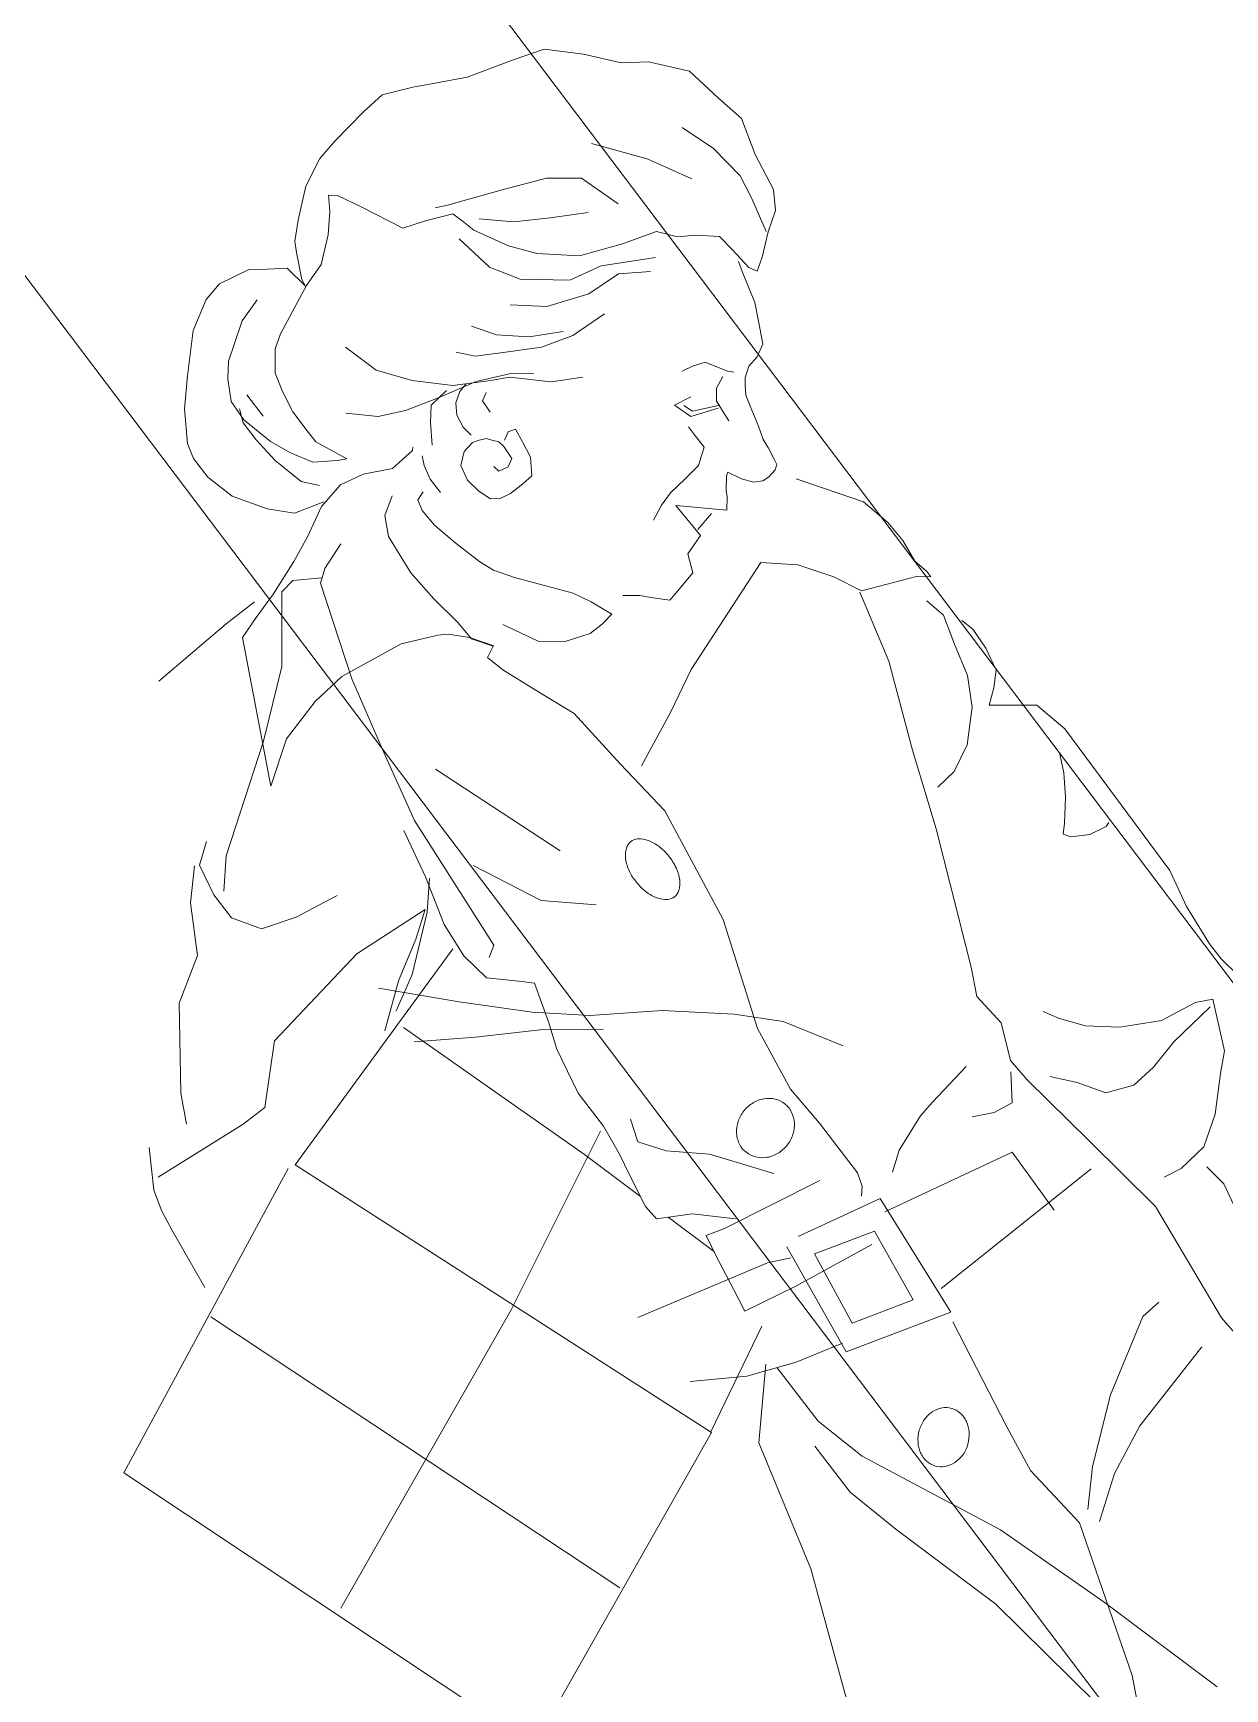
# Model space of a CAD drawing. Header units: millimetres. Extents: x 2232 to 85269, y -3593 to 5869.
# Drawn here: x 7965.69 to 7981.37, y -644.07 to -622.28 of the extents above; entities that cross this region are included whole.
import ezdxf

# ---------------------------------------------------------------- set-up
doc = ezdxf.new("R2010")
doc.units = ezdxf.units.MM
for name, color, linetype, lineweight in [('sıva iç', 21, 'Continuous', 0), ('tefriş', 252, 'Continuous', 5), ('ÖLÇÜ İÇ', 7, 'Continuous', 9)]:
    doc.layers.add(name, color=color, linetype=linetype, lineweight=lineweight)
doc.styles.get("Standard").update_dxf_attribs({"font": 'arial.ttf'})
doc.dimstyles.new('zulay iç ölçü', dxfattribs={"dimtxt": 10, "dimasz": 5, "dimexe": 0.18, "dimexo": 0, "dimgap": 2, "dimtad": 3, "dimdec": 0, "dimzin": 0, "dimdsep": 46, "dimtxsty": 'Standard', "dimblk": 'ARCHTICK', "dimcen": 0.09, "dimse1": 1, "dimse2": 1, "dimadec": 0, "dimazin": 0, "dimtfac": 1, "dimtdec": 0, "dimtix": 1, "dimtofl": 0, "dimtmove": 0, "dimatfit": 3, "dimldrblk": 'ARCHTICK', "dimfxl": 1, "dimtolj": 1, "dimtzin": 0, "dimarcsym": 0})

# ---------------------------------------------------------------- blocks, each defined once
blk = doc.blocks.new('_ArchTick')
at = {"color": 0, "linetype": 'ByBlock', "const_width": 0.15}
blk.add_lwpolyline([(-0.5, -0.5), (0.5, 0.5)], dxfattribs=at)
blk = doc.blocks.new('*D2568')
at = {"layer": 'Defpoints', "color": 0, "transparency": 16777216}
for p in [(1294830.017, -408949.543), (1294839.009, -410869.543), (1294839.009, -410869.543)]:
    blk.add_point(p, dxfattribs=at)
at = {"layer": 'sıva iç', "color": 0, "lineweight": -2, "transparency": 16777216}
blk.add_line((1294839.009, -408949.543), (1294839.009, -410869.543), dxfattribs=at)
at = {"layer": 'sıva iç', "color": 0, "lineweight": -2, "transparency": 16777216, "xscale": 5, "yscale": 5, "zscale": 5}
for p, rotation in [((1294839.009, -408949.543), 90), ((1294839.009, -410869.543), 270)]:
    blk.add_blockref('_ArchTick', p, dxfattribs=dict(at, rotation=rotation))
at = {"layer": 'sıva iç', "color": 0, "transparency": 16777216, "insert": (1294832.009, -409909.543), "char_height": 10, "attachment_point": 5, "rotation": 90}
blk.add_mtext('\\A1;1920', dxfattribs=at)
blk = doc.blocks.new('*D2569')
at = {"layer": 'Defpoints', "color": 0, "transparency": 16777216}
for p in [(1294811.458, -409089.543), (1294810.693, -410689.543), (1294810.693, -410689.543)]:
    blk.add_point(p, dxfattribs=at)
at = {"layer": 'sıva iç', "color": 0, "lineweight": -2, "transparency": 16777216}
blk.add_line((1294810.693, -409089.543), (1294810.693, -410689.543), dxfattribs=at)
at = {"layer": 'sıva iç', "color": 0, "lineweight": -2, "transparency": 16777216, "xscale": 5, "yscale": 5, "zscale": 5}
for p, rotation in [((1294810.693, -409089.543), 90), ((1294810.693, -410689.543), 270)]:
    blk.add_blockref('_ArchTick', p, dxfattribs=dict(at, rotation=rotation))
at = {"layer": 'sıva iç', "color": 0, "transparency": 16777216, "insert": (1294803.693, -409889.543), "char_height": 10, "attachment_point": 5, "rotation": 90}
blk.add_mtext('\\A1;1600', dxfattribs=at)
blk = doc.blocks.new('GHGFHGF')
at = {"layer": 'tefriş'}
for p, q in [((1294830.095, -410483.978), (1294831.437, -410483.848)), ((1294831.437, -410483.848), (1294832.97, -410484.488)), ((1294825.341, -410485.265), (1294826.811, -410484.546)), ((1294826.811, -410484.546), (1294827.984, -410484.3)), ((1294827.984, -410484.3), (1294830.095, -410483.978)), ((1294832.97, -410484.488), (1294833.864, -410484.949)), ((1294823.943, -410486.453), (1294825.341, -410485.265)), ((1294833.864, -410484.949), (1294835.567, -410485.806)), ((1294823.128, -410487.216), (1294823.943, -410486.453)), ((1294826.006, -410486.367), (1294825.543, -410487.076)), ((1294826.362, -410486.665), (1294826.006, -410486.367)), ((1294835.567, -410485.806), (1294838.108, -410486.553)), ((1294838.108, -410486.553), (1294839.69, -410487.059)), ((1294816.034, -410487.754), (1294817.553, -410486.867)), ((1294817.553, -410486.867), (1294818.608, -410486.622)), ((1294818.608, -410486.622), (1294820.306, -410486.958)), ((1294820.306, -410486.958), (1294821.084, -410487.538)), ((1294822.848, -410487.756), (1294823.128, -410487.216)), ((1294825.543, -410487.076), (1294824.73, -410488.023)), ((1294827.011, -410487.884), (1294826.362, -410486.665)), ((1294839.69, -410487.059), (1294841.181, -410488.521)), ((1294814.339, -410489.482), (1294816.034, -410487.754)), ((1294821.084, -410487.538), (1294821.962, -410488.117)), ((1294821.962, -410488.117), (1294822.159, -410489.458)), ((1294822.206, -410489.054), (1294822.848, -410487.756)), ((1294824.73, -410488.023), (1294823.498, -410489.042)), ((1294828.089, -410490.106), (1294827.011, -410487.884)), ((1294817.344, -410489.621), (1294818.395, -410488.906)), ((1294818.395, -410488.906), (1294819.683, -410488.491)), ((1294822.159, -410489.458), (1294822.206, -410489.054)), ((1294823.498, -410489.042), (1294822.21, -410489.457)), ((1294841.181, -410488.521), (1294842.488, -410490.086)), ((1294813.177, -410490.785), (1294814.339, -410489.482)), ((1294816.527, -410490.166), (1294817.344, -410489.621)), ((1294822.21, -410489.457), (1294819.586, -410490.657)), ((1294812.201, -410492.321), (1294813.177, -410490.785)), ((1294815.369, -410491.939), (1294815.947, -410490.876)), ((1294815.947, -410490.876), (1294816.527, -410490.166)), ((1294819.586, -410490.657), (1294818.886, -410491.133)), ((1294829.268, -410490.514), (1294828.089, -410490.106)), ((1294830.633, -410491.089), (1294829.268, -410490.514)), ((1294830.678, -410490.551), (1294830.088, -410490.271)), ((1294833.458, -410491.649), (1294830.678, -410490.551)), ((1294842.488, -410490.086), (1294843.671, -410490.897)), ((1294843.671, -410490.897), (1294845.096, -410492.596)), ((1294818.886, -410491.133), (1294818.124, -410492.147)), ((1294830.806, -410491.674), (1294830.633, -410491.089)), ((1294830.998, -410492.444), (1294830.806, -410491.674)), ((1294835.698, -410492.568), (1294833.458, -410491.649)), ((1294811.974, -410493.146), (1294812.201, -410492.321)), ((1294815.197, -410493.233), (1294815.492, -410492.525)), ((1294815.313, -410493.114), (1294815.369, -410491.939)), ((1294816.244, -410492.165), (1294816.258, -410493.575)), ((1294818.124, -410492.147), (1294817.848, -410493.157)), ((1294830.481, -410494.497), (1294830.108, -410492.335)), ((1294831.955, -410494.197), (1294830.998, -410492.444)), ((1294832.937, -410493.366), (1294831.583, -410492.137)), ((1294837.169, -410493.678), (1294835.698, -410492.568)), ((1294840.537, -410494.938), (1294838.685, -410492.539)), ((1294845.096, -410492.596), (1294845.469, -410494.656)), ((1294811.986, -410494.388), (1294811.974, -410493.146)), ((1294815.208, -410494.357), (1294815.197, -410493.233)), ((1294815.75, -410494.872), (1294815.313, -410493.114)), ((1294817.848, -410493.157), (1294817.624, -410494.334)), ((1294822.449, -410495.228), (1294821.894, -410493.286)), ((1294834.591, -410494.34), (1294832.937, -410493.366)), ((1294812.404, -410495.961), (1294811.986, -410494.388)), ((1294815.339, -410495.816), (1294815.208, -410494.357)), ((1294817.624, -410494.334), (1294817.635, -410495.509)), ((1294832.906, -410495.413), (1294831.955, -410494.197)), ((1294836.362, -410495.33), (1294834.591, -410494.34)), ((1294837.895, -410495.903), (1294837.169, -410493.678)), ((1294816.23, -410495.992), (1294815.75, -410494.872)), ((1294823.639, -410496.794), (1294822.449, -410495.228)), ((1294831.384, -410495.965), (1294830.481, -410494.497)), ((1294841.784, -410497.209), (1294840.537, -410494.938)), ((1294843.658, -410496.603), (1294843.002, -410494.73)), ((1294845.469, -410494.656), (1294845.786, -410496.231)), ((1294813.477, -410497.596), (1294812.404, -410495.961)), ((1294815.775, -410497.523), (1294815.339, -410495.816)), ((1294816.878, -410497.093), (1294816.23, -410495.992)), ((1294817.635, -410495.509), (1294817.643, -410496.331)), ((1294821.059, -410497.238), (1294819.806, -410496.075)), ((1294833.447, -410497.59), (1294831.384, -410495.965)), ((1294834.615, -410496.874), (1294832.906, -410495.413)), ((1294817.643, -410496.331), (1294818.414, -410498.018)), ((1294825.18, -410498.306), (1294823.639, -410496.794)), ((1294827.055, -410497.768), (1294826.393, -410497.003)), ((1294828.63, -410497.569), (1294827.864, -410496.401)), ((1294831.638, -410497.96), (1294830.15, -410496.732)), ((1294836.805, -410497.726), (1294834.615, -410496.874)), ((1294843.912, -410498.598), (1294843.658, -410496.603)), ((1294845.786, -410496.231), (1294845.217, -410498.183)), ((1294814.493, -410498.643), (1294813.477, -410497.596)), ((1294816.42, -410498.272), (1294815.775, -410497.523)), ((1294817.942, -410497.788), (1294816.878, -410497.093)), ((1294818.414, -410498.018), (1294817.942, -410497.788)), ((1294822.407, -410497.863), (1294821.059, -410497.238)), ((1294824.056, -410498.317), (1294822.407, -410497.863)), ((1294828.354, -410498.511), (1294827.055, -410497.768)), ((1294829.933, -410498.681), (1294828.63, -410497.569)), ((1294835.213, -410497.976), (1294833.447, -410497.59)), ((1294838.623, -410498.296), (1294836.805, -410497.726)), ((1294816.075, -410499.098), (1294814.493, -410498.643)), ((1294823.654, -410498.438), (1294823.074, -410499.149)), ((1294824.761, -410498.31), (1294823.654, -410498.438)), ((1294826.293, -410498.883), (1294824.056, -410498.317)), ((1294826.952, -410499.296), (1294825.18, -410498.306)), ((1294825.771, -410498.653), (1294825.302, -410498.775)), ((1294830.126, -410499.501), (1294828.354, -410498.511)), ((1294831.536, -410499.538), (1294829.933, -410498.681)), ((1294833.811, -410498.761), (1294831.638, -410497.96)), ((1294835.691, -410498.861), (1294833.811, -410498.761)), ((1294837.76, -410499.361), (1294835.213, -410497.976)), ((1294839.336, -410499.179), (1294838.623, -410498.296)), ((1294843.689, -410499.892), (1294843.912, -410498.598)), ((1294845.217, -410498.183), (1294844.867, -410500.233)), ((1294814.272, -410500.055), (1294815.841, -410499.218)), ((1294815.841, -410499.218), (1294817.315, -410498.918)), ((1294817.315, -410498.918), (1294818.61, -410499.191)), ((1294818.61, -410499.191), (1294820.026, -410499.883)), ((1294821.435, -410499.752), (1294821.551, -410499.633)), ((1294823.074, -410499.149), (1294822.429, -410500.162)), ((1294824.769, -410499.133), (1294824.421, -410499.673)), ((1294825.302, -410498.775), (1294824.769, -410499.133)), ((1294828.012, -410499.639), (1294826.293, -410498.883)), ((1294827.829, -410499.758), (1294826.952, -410499.296)), ((1294828.959, -410500.385), (1294828.012, -410499.639)), ((1294831.825, -410500.005), (1294830.126, -410499.501)), ((1294837.11, -410499.787), (1294835.691, -410498.861)), ((1294840.163, -410499.691), (1294839.336, -410499.179)), ((1294812.918, -410500.655), (1294814.272, -410500.055)), ((1294820.026, -410499.883), (1294821.435, -410499.752)), ((1294821.675, -410500.287), (1294821.445, -410500.759)), ((1294824.421, -410499.673), (1294824.311, -410500.379)), ((1294824.311, -410500.379), (1294824.383, -410500.966)), ((1294825.951, -410499.893), (1294825.907, -410500.599)), ((1294826.368, -410499.654), (1294825.951, -410499.893)), ((1294829.438, -410501.27), (1294827.829, -410499.758)), ((1294833.823, -410500.104), (1294831.825, -410500.005)), ((1294841.111, -410500.504), (1294840.163, -410499.691)), ((1294841.237, -410501.443), (1294841.111, -410500.504)), ((1294843.237, -410501.776), (1294843.689, -410499.892)), ((1294844.867, -410500.233), (1294844.289, -410501.179)), ((1294808.106, -410501.121), (1294803.46, -410501.4)), ((1294809.986, -410501.103), (1294808.106, -410501.121)), ((1294809.573, -410501.811), (1294811.046, -410501.378)), ((1294811.046, -410501.378), (1294812.918, -410500.655)), ((1294818.214, -410501.612), (1294819.148, -410501.015)), ((1294821.445, -410500.759), (1294821.267, -410501.515)), ((1294824.202, -410501.32), (1294823.566, -410501.443)), ((1294824.556, -410501.434), (1294824.202, -410501.32)), ((1294830.905, -410502.078), (1294829.438, -410501.27)), ((1294844.289, -410501.179), (1294843.305, -410501.843)), ((1294804.829, -410509.375), (1294808.352, -410502.226)), ((1294808.352, -410502.226), (1294809.573, -410501.811)), ((1294811.463, -410501.555), (1294809.093, -410504.682)), ((1294812.284, -410501.43), (1294811.463, -410501.555)), ((1294813.584, -410502.24), (1294812.284, -410501.43)), ((1294814.001, -410501.934), (1294813.351, -410502.41)), ((1294815.456, -410501.4), (1294814.001, -410501.934)), ((1294817.703, -410502.607), (1294818.214, -410501.612)), ((1294820.097, -410501.997), (1294819.935, -410502.585)), ((1294820.565, -410501.824), (1294820.097, -410501.997)), ((1294821.267, -410501.515), (1294821.276, -410502.405)), ((1294822.983, -410501.919), (1294822.806, -410502.743)), ((1294823.566, -410501.443), (1294822.983, -410501.919)), ((1294824.91, -410501.598), (1294824.556, -410501.434)), ((1294825.096, -410501.831), (1294824.91, -410501.598)), ((1294825.334, -410502.131), (1294825.096, -410501.831)), ((1294825.388, -410502.483), (1294825.334, -410502.131)), ((1294826.038, -410502.007), (1294825.621, -410502.246)), ((1294826.442, -410502.121), (1294826.038, -410502.007)), ((1294826.331, -410502.877), (1294826.442, -410502.121)), ((1294841.126, -410502.149), (1294840.964, -410502.687)), ((1294841.367, -410502.734), (1294841.237, -410501.443)), ((1294843.305, -410501.843), (1294842.256, -410502.725)), ((1294813.351, -410502.41), (1294811.637, -410507.427)), ((1294817.489, -410504.841), (1294817.703, -410502.607)), ((1294819.935, -410502.585), (1294819.995, -410503.592)), ((1294822.806, -410502.743), (1294822.931, -410503.564)), ((1294824.336, -410503.013), (1294824.406, -410503.365)), ((1294825.345, -410503.239), (1294825.388, -410502.483)), ((1294826.172, -410503.768), (1294826.331, -410502.877)), ((1294840.964, -410502.687), (1294840.51, -410504.387)), ((1294841.606, -410503.151), (1294841.367, -410502.734)), ((1294842.256, -410502.725), (1294841.606, -410503.151)), ((1294819.995, -410503.592), (1294820.311, -410505.049)), ((1294822.931, -410503.564), (1294823.173, -410504.266)), ((1294824.406, -410503.365), (1294824.927, -410503.478)), ((1294824.927, -410503.478), (1294825.345, -410503.239)), ((1294825.643, -410504.595), (1294826.172, -410503.768)), ((1294809.093, -410504.682), (1294805.946, -410507.246)), ((1294817.624, -410506.669), (1294817.489, -410504.841)), ((1294823.173, -410504.266), (1294823.595, -410504.548)), ((1294823.595, -410504.548), (1294824.184, -410504.659)), ((1294824.184, -410504.659), (1294825.006, -410504.652)), ((1294825.006, -410504.652), (1294825.643, -410504.595)), ((1294840.51, -410504.387), (1294839.983, -410505.449)), ((1294820.311, -410505.049), (1294820.728, -410506.572)), ((1294835.279, -410504.973), (1294835.868, -410505.085)), ((1294835.868, -410505.085), (1294836.525, -410505.314)), ((1294836.525, -410505.314), (1294837.173, -410506.415)), ((1294839.983, -410505.449), (1294839.522, -410506.393)), ((1294820.728, -410506.572), (1294821.037, -410507.341)), ((1294834.193, -410507.149), (1294833.881, -410506.161)), ((1294833.881, -410506.161), (1294834.822, -410506.32)), ((1294834.258, -410506.474), (1294834.451, -410506.98)), ((1294836.821, -410506.486), (1294836.186, -410506.777)), ((1294837.173, -410506.415), (1294837.41, -410506.648)), ((1294839.522, -410506.393), (1294838.888, -410506.751)), ((1294805.946, -410507.246), (1294800.744, -410510.871)), ((1294809.389, -410507.217), (1294806.996, -410507.877)), ((1294811.284, -410507.014), (1294809.389, -410507.217)), ((1294811.637, -410507.427), (1294810.684, -410511.363)), ((1294814.813, -410507.518), (1294811.284, -410507.014)), ((1294817.876, -410508.428), (1294817.624, -410506.669)), ((1294821.037, -410507.341), (1294821.684, -410508.325)), ((1294835.607, -410507.672), (1294834.193, -410507.149)), ((1294834.451, -410506.98), (1294835.774, -410507.603)), ((1294835.772, -410507.318), (1294835.666, -410508.544)), ((1294836.186, -410506.777), (1294835.772, -410507.318)), ((1294837.718, -410507.233), (1294837.485, -410507.537)), ((1294838.234, -410506.875), (1294837.718, -410507.233)), ((1294838.888, -410506.751), (1294838.234, -410506.875)), ((1294806.996, -410507.877), (1294804.829, -410509.375)), ((1294816.633, -410508.323), (1294814.813, -410507.518)), ((1294817.106, -410508.604), (1294816.633, -410508.323)), ((1294821.684, -410508.325), (1294822.636, -410509.558)), ((1294833.776, -410507.505), (1294833.781, -410508.042)), ((1294833.781, -410508.042), (1294833.789, -410508.864)), ((1294837.188, -410508.01), (1294837.026, -410508.598)), ((1294837.485, -410507.537), (1294837.188, -410508.01)), ((1294817.885, -410509.418), (1294817.106, -410508.604)), ((1294817.937, -410509.535), (1294817.876, -410508.428)), ((1294833.789, -410508.864), (1294832.973, -410509.459)), ((1294837.026, -410508.598), (1294836.734, -410509.709)), ((1294800.38, -410509.649), (1294799.33, -410510.414)), ((1294818.651, -410510.536), (1294817.885, -410509.418)), ((1294818.601, -410510.536), (1294817.937, -410509.535)), ((1294820.66, -410511.741), (1294819.703, -410509.938)), ((1294822.636, -410509.558), (1294823.655, -410510.84)), ((1294830.158, -410509.956), (1294829.339, -410510.316)), ((1294830.928, -410509.714), (1294830.158, -410509.956)), ((1294831.984, -410509.586), (1294830.928, -410509.714)), ((1294832.973, -410509.459), (1294831.984, -410509.586)), ((1294836.734, -410509.709), (1294836.506, -410510.416)), ((1294799.094, -410510.299), (1294797.765, -410511.721)), ((1294799.33, -410510.414), (1294798.994, -410512.129)), ((1294800.744, -410510.871), (1294799.533, -410512.292)), ((1294818.016, -410510.827), (1294818.601, -410510.536)), ((1294818.261, -410511.831), (1294818.016, -410510.827)), ((1294823.655, -410510.84), (1294824.134, -410511.776)), ((1294832.741, -410512.23), (1294830.75, -410510.42)), ((1294830.75, -410510.42), (1294830.836, -410512.467)), ((1294833.808, -410510.794), (1294833.343, -410511.386)), ((1294833.991, -410510.675), (1294833.808, -410510.794)), ((1294834.35, -410511.376), (1294833.991, -410510.675)), ((1294836.461, -410510.953), (1294836.349, -410511.542)), ((1294836.506, -410510.416), (1294836.461, -410510.953)), ((1294797.765, -410511.721), (1294796.379, -410514.151)), ((1294810.684, -410511.363), (1294809.782, -410515.366)), ((1294818.983, -410513.704), (1294818.261, -410511.831)), ((1294821.792, -410512.62), (1294820.66, -410511.741)), ((1294824.134, -410511.776), (1294824.615, -410512.946)), ((1294833.179, -410511.689), (1294832.741, -410512.23)), ((1294833.343, -410511.386), (1294833.179, -410511.689)), ((1294834.758, -410511.909), (1294834.35, -410511.376)), ((1294836.349, -410511.542), (1294836.285, -410511.895)), ((1294798.994, -410512.129), (1294799.009, -410513.656)), ((1294823.089, -410513.078), (1294821.792, -410512.62)), ((1294826.378, -410513.046), (1294825.668, -410512.516)), ((1294830.836, -410512.467), (1294829.716, -410512.83)), ((1294830.912, -410512.12), (1294831.999, -410511.885)), ((1294835.18, -410512.14), (1294834.758, -410511.909)), ((1294835.538, -410512.154), (1294835.18, -410512.14)), ((1294836.052, -410512.065), (1294835.538, -410512.154)), ((1294836.285, -410511.895), (1294836.052, -410512.065)), ((1294823.911, -410513.07), (1294823.089, -410513.078)), ((1294824.615, -410512.946), (1294823.911, -410513.07)), ((1294826.853, -410513.562), (1294826.378, -410513.046)), ((1294827.497, -410514.21), (1294826.853, -410513.562)), ((1294829.716, -410512.83), (1294829.322, -410513.774)), ((1294838.743, -410516.218), (1294836.649, -410513.116)), ((1294796.379, -410514.151), (1294794.093, -410515.583)), ((1294799.009, -410513.656), (1294799.912, -410515.057)), ((1294812.286, -410513.882), (1294814.94, -410521.258)), ((1294819.877, -410515.928), (1294818.983, -410513.704)), ((1294827.965, -410514.089), (1294827.497, -410514.21)), ((1294829.322, -410513.774), (1294827.965, -410514.089)), ((1294799.912, -410515.057), (1294801.73, -410515.678)), ((1294794.093, -410515.583), (1294791.31, -410519.419)), ((1294801.73, -410515.678), (1294804.15, -410516.074)), ((1294809.011, -410515.44), (1294808.449, -410518.081)), ((1294809.782, -410515.366), (1294809.151, -410523.125)), ((1294820.213, -410519.499), (1294819.877, -410515.928)), ((1294826.188, -410517.797), (1294832.51, -410515.505)), ((1294832.51, -410515.505), (1294833.982, -410516.783)), ((1294833.982, -410516.783), (1294835.122, -410518.417)), ((1294839.111, -410517.859), (1294838.743, -410516.218)), ((1294823.967, -410518.943), (1294826.188, -410517.797)), ((1294839.173, -410519.084), (1294839.111, -410517.859)), ((1294808.568, -410518.264), (1294807.406, -410519.618)), ((1294808.449, -410518.081), (1294807.718, -410520.672)), ((1294835.122, -410518.417), (1294835.841, -410519.887)), ((1294791.31, -410519.419), (1294790.569, -410520.902)), ((1294803.122, -410519.138), (1294796.906, -410520.188)), ((1294807.405, -410519.45), (1294803.122, -410519.138)), ((1294807.406, -410519.618), (1294804.792, -410521.757)), ((1294806.071, -410520.402), (1294807.405, -410519.45)), ((1294810.808, -410519.115), (1294812.555, -410522.74)), ((1294820.598, -410522.902), (1294820.213, -410519.499)), ((1294821.043, -410520.263), (1294823.967, -410518.943)), ((1294839.017, -410520.327), (1294839.173, -410519.084)), ((1294796.906, -410520.188), (1294794.396, -410522.678)), ((1294804.018, -410521.597), (1294806.071, -410520.402)), ((1294834.753, -410523.707), (1294835.724, -410519.888)), ((1294835.841, -410519.887), (1294837.071, -410520.396)), ((1294837.071, -410520.396), (1294838.604, -410521.036)), ((1294839.193, -410521.148), (1294839.017, -410520.327)), ((1294788.268, -410520.689), (1294787.112, -410522.63)), ((1294802.945, -410521.258), (1294805.911, -410524.401)), ((1294807.718, -410520.672), (1294807.552, -410522.62)), ((1294838.604, -410521.036), (1294839.196, -410521.5)), ((1294839.196, -410521.5), (1294839.193, -410521.148)), ((1294792.936, -410522.692), (1294787.695, -410522.222)), ((1294793.84, -410526.04), (1294807.311, -410521.968)), ((1294801.869, -410523.262), (1294804.018, -410521.597)), ((1294804.792, -410521.757), (1294802.972, -410522.781)), ((1294787.112, -410522.63), (1294786.77, -410523.758)), ((1294794.396, -410522.678), (1294792.936, -410522.692)), ((1294807.552, -410522.62), (1294807.803, -410524.263)), ((1294809.151, -410523.125), (1294808.567, -410523.483)), ((1294812.555, -410522.74), (1294814.738, -410524.666)), ((1294819.602, -410529.322), (1294820.598, -410522.902)), ((1294838.51, -410523.503), (1294838.265, -410522.381)), ((1294786.77, -410523.758), (1294786.596, -410524.867)), ((1294802.746, -410523.723), (1294806.326, -410534.799)), ((1294832.916, -410528.205), (1294834.753, -410523.707)), ((1294838.055, -410525.085), (1294838.51, -410523.503)), ((1294786.596, -410524.867), (1294786.16, -410528.345)), ((1294802.742, -410524.666), (1294805.461, -410526.403)), ((1294805.911, -410524.401), (1294808.639, -410527.144)), ((1294807.803, -410524.263), (1294809.174, -410525.542)), ((1294839.105, -410524.32), (1294839.297, -410525.023)), ((1294809.174, -410525.542), (1294809.649, -410526.007)), ((1294837.602, -410526.801), (1294838.055, -410525.085)), ((1294839.297, -410525.023), (1294839.241, -410526.249)), ((1294793.437, -410525.977), (1294776.878, -410533.552)), ((1294802.834, -410550.506), (1294793.84, -410526.04)), ((1294805.461, -410526.403), (1294808.414, -410528.137)), ((1294809.649, -410526.007), (1294809.014, -410528.077)), ((1294839.241, -410526.249), (1294838.968, -410527.493)), ((1294808.639, -410527.144), (1294810.957, -410529.119)), ((1294836.794, -410528.286), (1294837.602, -410526.801)), ((1294838.968, -410527.493), (1294838.32, -410528.154)), ((1294808.414, -410528.137), (1294811.084, -410530.108)), ((1294809.014, -410528.077), (1294808.507, -410529.492)), ((1294831.428, -410532.264), (1294832.916, -410528.205)), ((1294835.397, -410529.709), (1294836.794, -410528.286)), ((1294838.32, -410528.154), (1294837.57, -410528.748)), ((1294810.957, -410529.119), (1294814.149, -410531.203)), ((1294837.57, -410528.748), (1294839.581, -410530.256)), ((1294785.468, -410529.762), (1294794.057, -410554.114)), ((1294808.507, -410529.492), (1294807.994, -410532.014)), ((1294817.592, -410534.98), (1294819.602, -410529.322)), ((1294833.995, -410530.427), (1294835.397, -410529.709)), ((1294832.821, -410530.556), (1294833.995, -410530.427)), ((1294839.581, -410530.256), (1294840.002, -410532.132)), ((1294814.149, -410531.203), (1294817.059, -410533.643)), ((1294807.994, -410532.014), (1294808.015, -410534.195)), ((1294828.506, -410539.172), (1294831.428, -410532.264)), ((1294840.002, -410532.132), (1294839.923, -410541.413)), ((1294776.878, -410533.552), (1294785.452, -410558.022)), ((1294817.059, -410533.643), (1294818.889, -410535.505)), ((1294838.559, -410533.958), (1294839.02, -410532.964)), ((1294798.31, -410538.987), (1294807.731, -410534.316)), ((1294808.015, -410534.195), (1294807.796, -410535.892)), ((1294837.865, -410535.022), (1294838.559, -410533.958)), ((1294806.326, -410534.799), (1294807.342, -410538.33)), ((1294809.38, -410534.77), (1294808.971, -410535.948)), ((1294817.039, -410538.577), (1294817.592, -410534.98)), ((1294837.284, -410535.732), (1294837.865, -410535.022)), ((1294807.796, -410535.892), (1294807.572, -410537.069)), ((1294808.971, -410535.948), (1294809.873, -410537.232)), ((1294818.889, -410535.505), (1294820.628, -410538.425)), ((1294836.587, -410536.511), (1294836.985, -410536.088)), ((1294836.985, -410536.088), (1294837.284, -410535.732)), ((1294807.572, -410537.069), (1294807.237, -410538.902)), ((1294836.825, -410536.861), (1294836.587, -410536.511)), ((1294837.702, -410537.373), (1294836.825, -410536.861)), ((1294809.873, -410537.232), (1294811.583, -410538.743)), ((1294838.644, -410537.549), (1294837.702, -410537.373)), ((1294838.878, -410537.479), (1294838.644, -410537.549)), ((1294811.583, -410538.743), (1294813.674, -410541.593)), ((1294817.178, -410540.925), (1294817.039, -410538.577)), ((1294781.697, -410546.126), (1294798.31, -410538.987)), ((1294807.237, -410538.902), (1294807.313, -410539.774)), ((1294827.815, -410540.589), (1294828.506, -410539.172)), ((1294807.313, -410539.774), (1294808.966, -410540.698)), ((1294807.843, -410540.07), (1294808.686, -410543)), ((1294828.001, -410542.466), (1294827.815, -410540.589)), ((1294808.966, -410540.698), (1294810.626, -410542.276)), ((1294817.21, -410544.214), (1294817.178, -410540.925)), ((1294839.923, -410541.413), (1294839.472, -410543.465)), ((1294808.862, -410542.058), (1294808.637, -410543.168)), ((1294809.855, -410542.334), (1294808.862, -410542.058)), ((1294815.385, -410543.339), (1294809.855, -410542.334)), ((1294808.637, -410543.168), (1294808.304, -410545.168)), ((1294822.608, -410543.625), (1294825.138, -410543.199)), ((1294827.196, -410544.354), (1294828.001, -410542.466)), ((1294810.573, -410545.15), (1294803.39, -410543.339)), ((1294819.68, -410544.593), (1294821.67, -410543.819)), ((1294821.67, -410543.819), (1294822.608, -410543.625)), ((1294830.55, -410544.087), (1294830.123, -410543.319)), ((1294831.434, -410545.253), (1294830.55, -410544.087)), ((1294839.472, -410543.465), (1294839.259, -410545.766)), ((1294816.633, -410545.327), (1294816.981, -410544.921)), ((1294816.981, -410544.921), (1294817.21, -410544.214)), ((1294818.697, -410545.307), (1294819.68, -410544.593)), ((1294825.921, -410546.178), (1294826.848, -410544.827)), ((1294827.276, -410545.696), (1294827.196, -410544.354)), ((1294808.304, -410545.168), (1294808.081, -410546.462)), ((1294811.702, -410545.676), (1294810.573, -410545.15)), ((1294811.881, -410545.087), (1294811.052, -410551.371)), ((1294817.344, -410546.025), (1294812.703, -410545.012)), ((1294823.8, -410545.494), (1294824.863, -410546.021)), ((1294827.957, -410550.22), (1294827.276, -410545.696)), ((1294832.855, -410546.414), (1294831.434, -410545.253)), ((1294839.259, -410545.766), (1294839.269, -410546.756)), ((1294808.081, -410546.462), (1294811.024, -410547.022)), ((1294812.832, -410546.253), (1294812.217, -410550.37)), ((1294816.064, -410547.212), (1294812.832, -410546.253)), ((1294816.706, -410553.029), (1294817.344, -410546.025)), ((1294824.863, -410546.021), (1294825.921, -410546.178)), ((1294829.289, -410547.388), (1294828.339, -410546.273)), ((1294834.811, -410547.453), (1294832.855, -410546.414)), ((1294811.024, -410547.022), (1294815.544, -410547.684)), ((1294815.515, -410551.329), (1294816.064, -410547.212)), ((1294817.116, -410546.732), (1294824.364, -410548.257)), ((1294830.175, -410548.722), (1294829.289, -410547.388)), ((1294836.811, -410547.786), (1294834.811, -410547.453)), ((1294839.269, -410546.756), (1294839.448, -410547.929)), ((1294802.833, -410550.456), (1294808.328, -410547.635)), ((1294803.549, -410547.684), (1294806.098, -410549.254)), ((1294824.364, -410548.257), (1294824.282, -410552.017)), ((1294837.287, -410548.42), (1294834.639, -410548.747)), ((1294836.487, -410550.726), (1294837.638, -410548.181)), ((1294837.638, -410548.181), (1294836.811, -410547.786)), ((1294806.098, -410549.254), (1294808.624, -410550.22)), ((1294831.59, -410549.296), (1294830.175, -410548.722)), ((1294832.998, -410549.165), (1294831.59, -410549.296)), ((1294834.639, -410548.747), (1294832.998, -410549.165)), ((1294807.287, -410549.356), (1294804.497, -410552.437)), ((1294807.644, -410549.873), (1294807.678, -410553.397)), ((1294785.452, -410558.022), (1294802.834, -410550.506)), ((1294808.624, -410550.22), (1294811.165, -410550.9)), ((1294812.217, -410550.37), (1294815.515, -410551.329)), ((1294828.658, -410555.08), (1294827.957, -410550.22)), ((1294835.606, -410551.557), (1294836.487, -410550.726)), ((1294811.052, -410551.371), (1294816.706, -410553.029)), ((1294817.046, -410551.734), (1294827.146, -410551.453)), ((1294834.093, -410553.099), (1294835.606, -410551.557)), ((1294804.497, -410552.437), (1294802.683, -410559.386)), ((1294807.678, -410553.397), (1294808.41, -410556.277)), ((1294815.426, -410559.62), (1294816.476, -410553.501)), ((1294832.575, -410554.103), (1294834.093, -410553.099)), ((1294806.747, -410554.346), (1294806.776, -410557.4)), ((1294829.941, -410554.128), (1294830.933, -410554.303)), ((1294830.933, -410554.303), (1294832.575, -410554.103)), ((1294827.9, -410561.851), (1294828.658, -410555.08)), ((1294832.064, -410555.048), (1294832.244, -410556.288)), ((1294808.41, -410556.277), (1294811.888, -410563.762)), ((1294832.244, -410556.288), (1294831.906, -410557.869)), ((1294806.776, -410557.4), (1294807.509, -410560.397)), ((1294802.683, -410559.386), (1294799.93, -410566.292)), ((1294815.032, -410562.208), (1294815.426, -410559.62)), ((1294820.782, -410561.566), (1294824.637, -410559.297)), ((1294824.637, -410559.297), (1294825.76, -410559.219)), ((1294807.509, -410560.397), (1294809.332, -410566.723)), ((1294815.42, -410565.964), (1294815.032, -410562.208)), ((1294817.751, -410564.011), (1294820.782, -410561.566)), ((1294828.233, -410566.848), (1294827.9, -410561.851)), ((1294821.038, -410563.796), (1294826.144, -410562.455)), ((1294811.888, -410563.762), (1294813.945, -410570.086)), ((1294816.189, -410565.671), (1294817.751, -410564.011)), ((1294818.465, -410564.995), (1294821.038, -410563.796)), ((1294816.315, -410566.542), (1294818.465, -410564.995)), ((1294809.332, -410566.723), (1294810.391, -410573.996)), ((1294812.795, -410574.044), (1294815.42, -410565.964)), ((1294813.945, -410570.086), (1294816.01, -410577.232)), ((1294810.029, -410579.709), (1294812.795, -410574.044))]:
    blk.add_line(p, q, dxfattribs=at)
for centre, radius, start, end in [((1294818.202, -410523.775), 0.665, 91.58247, 126.71874), ((1294818.202, -410523.775), 0.665, 56.44619, 91.58247), ((1294819.479, -410524.807), 2.344, 151.10251, 167.8813), ((1294818.617, -410524.331), 1.359, 126.71874, 151.10251), ((1294817.818, -410524.353), 1.359, 32.06242, 56.44619), ((1294817.191, -410524.746), 2.099, 15.28363, 32.06242), ((1294819.456, -410524.802), 2.32, 167.8813, 184.74594), ((1294816.187, -410525.02), 3.141, 1.58247, 15.28363), ((1294820.283, -410524.907), 3.141, 181.58247, 195.28363), ((1294819.278, -410525.182), 2.099, 195.28363, 212.06242), ((1294817.205, -410525.239), 2.099, 331.10251, 347.8813), ((1294816.187, -410525.02), 3.141, 347.8813, 1.58247), ((1294818.651, -410525.574), 1.359, 212.06242, 236.44619), ((1294817.853, -410525.597), 1.359, 306.71874, 331.10251), ((1294818.268, -410526.153), 0.665, 236.44619, 271.58247), ((1294818.268, -410526.153), 0.665, 271.58247, 306.71874), ((1294814.857, -410539.776), 1.82, 84.29142, 104.5818), ((1294814.876, -410539.586), 1.629, 62.83021, 84.29142), ((1294814.719, -410539.6), 1.595, 146.33338, 169.6876), ((1294814.747, -410539.619), 1.629, 124.87217, 146.33338), ((1294814.857, -410539.776), 1.82, 104.5818, 124.87217), ((1294814.946, -410539.449), 1.476, 39.47599, 62.83021), ((1294815.08, -410539.338), 1.301, 14.5818, 39.47599), ((1294814.157, -410539.498), 1.023, 169.6876, 198.95789), ((1294814.909, -410539.307), 1.476, 326.33338, 349.6876), ((1294815.08, -410539.338), 1.301, 349.6876, 14.5818), ((1294814.448, -410539.503), 1.301, 194.5818, 219.47599), ((1294814.583, -410539.392), 1.476, 219.47599, 242.83021), ((1294814.672, -410539.065), 1.82, 284.5818, 304.87217), ((1294814.781, -410539.222), 1.629, 304.87217, 326.33338), ((1294814.653, -410539.256), 1.629, 242.83021, 264.29142), ((1294814.672, -410539.065), 1.82, 264.29142, 284.5818), ((1294812.764, -410558.492), 1.873, 127.11069, 146.29177), ((1294812.764, -410558.492), 1.873, 107.92961, 127.11069), ((1294812.676, -410558.221), 1.589, 87.08633, 107.92961), ((1294812.688, -410557.998), 1.366, 63.36387, 87.08633), ((1294812.798, -410557.777), 1.119, 37.11069, 63.36387), ((1294812.798, -410557.777), 1.119, 10.8575, 37.11069), ((1294812.31, -410558.284), 1.366, 167.13504, 190.8575), ((1294812.527, -410558.334), 1.589, 146.29177, 167.13504), ((1294812.556, -410557.824), 1.366, 347.13504, 10.8575), ((1294812.067, -410558.331), 1.119, 190.8575, 217.11069), ((1294812.102, -410557.617), 1.873, 307.11069, 326.29177), ((1294812.338, -410557.774), 1.589, 326.29177, 347.13504), ((1294812.067, -410558.331), 1.119, 217.11069, 243.36387), ((1294812.178, -410558.11), 1.366, 243.36387, 267.08633), ((1294812.197, -410557.733), 1.743, 267.08633, 287.92961), ((1294812.292, -410558.026), 1.436, 287.92961, 310.92222)]:
    blk.add_arc(centre, radius, start, end, dxfattribs=at)
at = {"layer": 'sıva iç'}
for base, p1, p2, picture, middle in [((1294839.009, -410869.543), (1294830.017, -408949.543), (1294839.009, -410869.543), '*D2568', (1294832.009, -409909.543)), ((1294810.693, -410689.543), (1294811.458, -409089.543), (1294810.693, -410689.543), '*D2569', (1294803.693, -409889.543))]:
    dim = blk.add_linear_dim(base=base, p1=p1, p2=p2, angle=90, dimstyle='zulay iç ölçü', override={"dimtmove": 1}, dxfattribs=at)
    dim.commit()
    dim.dimension.update_dxf_attribs({"geometry": picture, "text_midpoint": middle})
blk = doc.blocks.new('GGGGG')
at = {"layer": 'sıva iç', "rotation": 37.05267661197626}
blk.add_blockref('GHGFHGF', (-134899.133, -889310.843), dxfattribs=at)

msp = doc.modelspace()

# ---------------------------------------------------------------- block references
at = {"layer": 'ÖLÇÜ İÇ', "xscale": 0.25, "yscale": 0.25, "zscale": 0.25}
msp.add_blockref('GGGGG', (-278484.475, 108554.699), dxfattribs=at)

doc.saveas('drawing.dxf')
